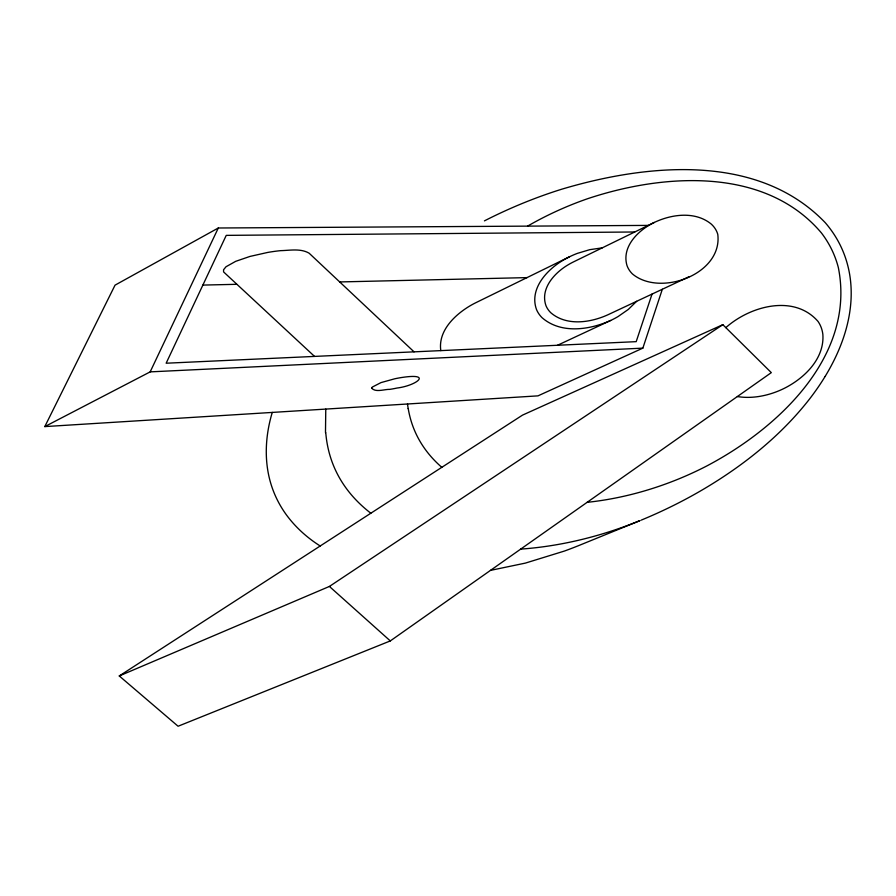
<?xml version="1.0" encoding="UTF-8"?>
<svg xmlns="http://www.w3.org/2000/svg" width="896" height="896" viewBox="0 0 896 896"><rect width="100%" height="100%" fill="white"/><g stroke="black" fill="none" stroke-linecap="round" stroke-linejoin="round"><path stroke-width="1.34" d="M325.774 409.091L325.483 432.6M272.272 412.418C265.026 436.43 263.749 462.728 271.824 486.707A614.085 251.731 -24.1 0 0 286.373 514.83C295.512 527.274 307.149 537.768 320.197 545.989M648.245 225.4L218.299 227.998L115.046 285.152L44.8 426.597L537.97 395.864L642.858 348.13L662.323 289.262M652.042 294.078L636.194 341.656L166.152 363.216L226.24 235.368L634.749 231.986M44.8 426.597L150.17 371.874L218.299 227.998M825.104 376.477C839.272 353.203 849.587 326.917 851.043 299.488A585.245 239.904 -24.1 0 0 847.683 265.25A613.581 251.518 -24.1 0 0 825.238 222.667C757.893 152.421 646.576 163.878 561.68 189.224A206.058 84.47 -24.1 0 0 484.422 220.875M636.642 301.302L628.298 309.445L618.094 316.546A37.296 15.288 -24.1 0 1 610.646 320.466L557.536 345.262M725.827 327.645C750.131 305.939 794.046 293.933 817.992 321.384A167.261 68.566 -24.1 0 1 822.875 334.645C824.477 358.534 804.776 377.821 785.03 387.957A37.195 15.243 -24.1 0 1 777.067 391.541C764.523 396.424 750.725 398.731 737.352 396.558M390.309 640.92L771.31 372.635L722.837 324.677L522.502 415.128L119.269 675.954L178.08 726.242L390.309 640.92L329.403 586.443L119.269 675.954M329.403 586.443L722.837 324.677M527.565 226.128L530.018 224.728A144.962 59.427 -24.1 0 1 587.642 198.699C662.76 173.622 764.848 166.186 821.33 232.826A566.194 232.098 -24.1 0 1 838.342 267.568C855.982 355.88 778.266 428.266 707.022 465.842A144.099 59.069 -24.1 0 1 676.939 479.662C648.2 491.21 617.926 499.072 587.104 502.342M654.27 222.454C638.669 229.902 621.6 246.31 626.886 265.205A126.302 51.778 -24.1 0 0 632.43 273.93C660.027 297.17 722.714 274.333 717.786 234.405A125.888 51.61 -24.1 0 0 711.054 223.91C695.05 210.997 671.675 214.178 654.27 222.454L573.608 261.845A31.158 12.779 -24.1 0 0 568.4 264.656C554.725 272.63 540.098 288.389 545.877 305.413A119.549 49 -24.1 0 0 550.894 312.827C566.642 326.245 590.229 322.762 607.746 314.854L689.102 276.707M602.224 247.867L589.77 249.67L577.36 253.378A37.296 15.288 -24.1 0 0 569.554 256.76L476.123 302.568A39.323 16.117 -24.1 0 0 470.086 305.805C454.608 315.011 437.954 330.938 440.798 350.616M610.646 320.466C589.512 329.997 560.963 334.163 542.102 317.733A143.797 58.946 -24.1 0 1 536.469 309.434C529.11 288.826 546.997 269.573 563.595 259.963A37.453 15.355 -24.1 0 1 569.554 256.76M639.89 520.654L580.16 544.992A179.782 73.696 -24.1 0 1 564.334 551.085L525.381 563.102L490.493 570.382M639.71 520.733C601.776 536.133 561.557 546.19 520.677 549.125M150.17 371.874L642.858 348.13M202.866 285.085L236.678 284.312M339.696 281.938L527.016 277.614M441.806 467.331L438.906 464.722A560.683 229.835 -24.1 0 1 408.218 408.531M314.541 356.406L223.597 271.925L223.563 269.763L226.005 266.762L235.693 261.33L249.995 256.424L267.691 252.437A118.306 48.496 -24.1 0 1 280.616 250.656C289.912 250.443 300.698 248.203 309.154 253.221L414.053 351.848M407.501 403.995L408.15 408.565M825.082 376.488A362.802 148.725 -24.1 0 1 809.738 398.765C780.674 436.106 742.963 465.976 702.341 489.877A204.938 84.011 -24.1 0 1 641.211 520.128M370.843 513.229A626.45 256.794 -24.1 0 1 325.741 432.499M371.683 388.17C375.659 392.762 384.485 389.155 389.805 389.368A73.136 29.982 -24.1 0 0 397.051 388.035C416.651 385.616 432.858 372.792 402.046 377.451A73.17 29.994 -24.1 0 0 394.71 378.795L380.99 382.603L372.378 387.038A3.942 1.613 -24.1 0 0 371.762 387.901L371.683 388.17"/></g></svg>
